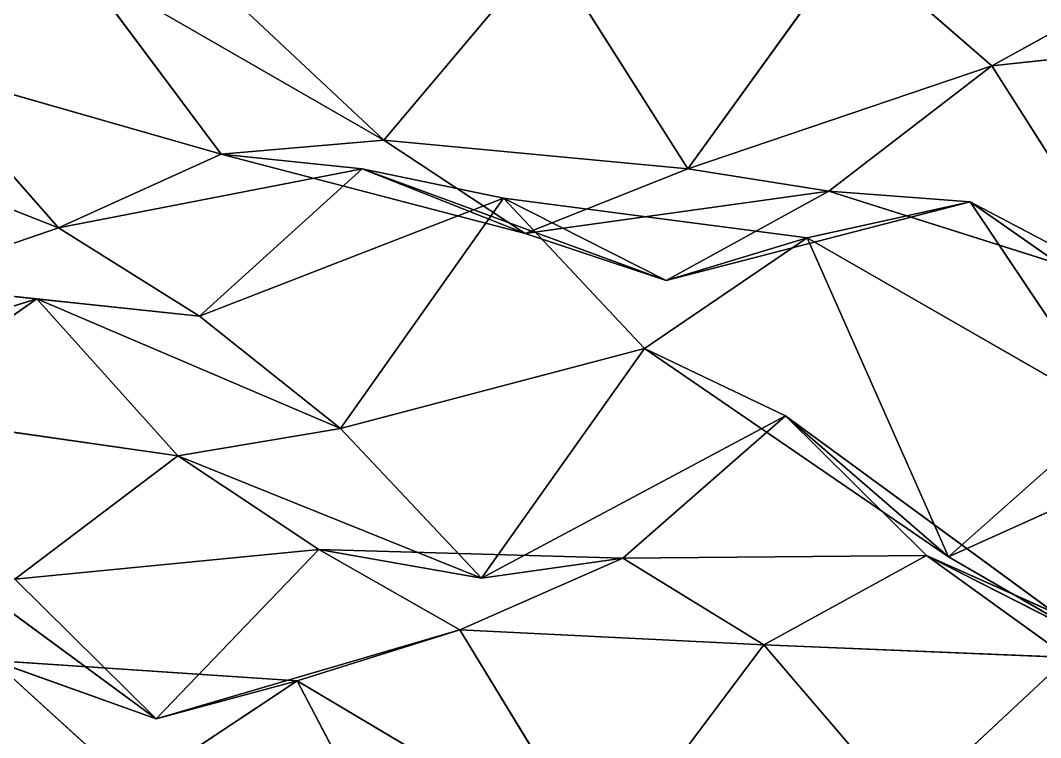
# Model space of a CAD drawing. Header units: metres. Extents: x -3703 to 431, y -1555 to 134.
# Drawn here: x -688.3 to -604.2, y -357.5 to -298.4 of the extents above; entities that cross this region are included whole.
import ezdxf

# ---------------------------------------------------------------- set-up
doc = ezdxf.new("R2010")
doc.units = ezdxf.units.M

msp = doc.modelspace()

# ---------------------------------------------------------------- linework, layer by layer
for p, q in [((-644.882, -292.35568, -2227.7483), (-658.29846, -308.31683, -2251.6748)), ((-658.29846, -308.31683, -2251.6748), (-644.882, -292.35568, -2227.7483)), ((-644.882, -292.35568, -2227.7483), (-633.2545, -310.68024, -2263.9775)), ((-633.2545, -310.68024, -2263.9775), (-644.882, -292.35568, -2227.7483)), ((-619.838, -292.0781, -2240.6416), (-633.2545, -310.68024, -2263.9775)), ((-633.2545, -310.68024, -2263.9775), (-619.838, -292.0781, -2240.6416)), ((-619.838, -292.0781, -2240.6416), (-608.2105, -302.19302, -2278.7065)), ((-608.2105, -302.19302, -2278.7065), (-619.838, -292.0781, -2240.6416)), ((-658.29846, -308.31683, -2251.6748), (-683.3424, -293.91074, -2242.0647)), ((-683.3424, -293.91074, -2242.0647), (-671.71484, -309.46292, -2278.9138)), ((-671.71484, -309.46292, -2278.9138), (-683.3424, -293.91074, -2242.0647)), ((-683.3424, -293.91074, -2242.0647), (-658.29846, -308.31683, -2251.6748)), ((-594.79407, -294.7945, -2252.8652), (-608.2105, -302.19302, -2278.7065)), ((-608.2105, -302.19302, -2278.7065), (-594.79407, -294.7945, -2252.8652)), ((-669.92596, -297.43158, -2213.782), (-658.29846, -308.31683, -2251.6748)), ((-658.29846, -308.31683, -2251.6748), (-669.92596, -297.43158, -2213.782)), ((-583.16656, -299.466, -2292.1475), (-608.2105, -302.19302, -2278.7065)), ((-608.2105, -302.19302, -2278.7065), (-583.16656, -299.466, -2292.1475)), ((-671.71484, -309.46292, -2278.9138), (-696.7588, -302.3028, -2267.6838)), ((-696.7588, -302.3028, -2267.6838), (-685.1313, -315.54764, -2305.0486)), ((-685.1313, -315.54764, -2305.0486), (-696.7588, -302.3028, -2267.6838)), ((-696.7588, -302.3028, -2267.6838), (-671.71484, -309.46292, -2278.9138)), ((-608.2105, -302.19302, -2278.7065), (-633.2545, -310.68024, -2263.9775)), ((-633.2545, -310.68024, -2263.9775), (-608.2105, -302.19302, -2278.7065)), ((-608.2105, -302.19302, -2278.7065), (-621.6269, -312.5259, -2303.8914)), ((-621.6269, -312.5259, -2303.8914), (-608.2105, -302.19302, -2278.7065)), ((-608.2105, -302.19302, -2278.7065), (-596.58295, -320.44458, -2314.952)), ((-596.58295, -320.44458, -2314.952), (-608.2105, -302.19302, -2278.7065)), ((-685.1313, -315.54764, -2305.0486), (-710.17523, -305.6851, -2294.4229)), ((-710.17523, -305.6851, -2294.4229), (-685.1313, -315.54764, -2305.0486)), ((-658.29846, -308.31683, -2251.6748), (-671.71484, -309.46292, -2278.9138)), ((-671.71484, -309.46292, -2278.9138), (-658.29846, -308.31683, -2251.6748)), ((-633.2545, -310.68024, -2263.9775), (-658.29846, -308.31683, -2251.6748)), ((-658.29846, -308.31683, -2251.6748), (-646.6709, -315.98953, -2290.2856)), ((-646.6709, -315.98953, -2290.2856), (-658.29846, -308.31683, -2251.6748)), ((-658.29846, -308.31683, -2251.6748), (-633.2545, -310.68024, -2263.9775)), ((-671.71484, -309.46292, -2278.9138), (-685.1313, -315.54764, -2305.0486)), ((-685.1313, -315.54764, -2305.0486), (-671.71484, -309.46292, -2278.9138)), ((-646.6709, -315.98953, -2290.2856), (-671.71484, -309.46292, -2278.9138)), ((-671.71484, -309.46292, -2278.9138), (-660.0873, -310.68585, -2318.967)), ((-660.0873, -310.68585, -2318.967), (-671.71484, -309.46292, -2278.9138)), ((-671.71484, -309.46292, -2278.9138), (-646.6709, -315.98953, -2290.2856)), ((-660.0873, -310.68585, -2318.967), (-685.1313, -315.54764, -2305.0486)), ((-685.1313, -315.54764, -2305.0486), (-660.0873, -310.68585, -2318.967)), ((-660.0873, -310.68585, -2318.967), (-673.50366, -322.79752, -2343.7542)), ((-673.50366, -322.79752, -2343.7542), (-660.0873, -310.68585, -2318.967)), ((-646.6709, -315.98953, -2290.2856), (-660.0873, -310.68585, -2318.967)), ((-635.04333, -319.86255, -2329.7463), (-660.0873, -310.68585, -2318.967)), ((-660.0873, -310.68585, -2318.967), (-646.6709, -315.98953, -2290.2856)), ((-660.0873, -310.68585, -2318.967), (-648.4597, -313.10324, -2358.7532)), ((-648.4597, -313.10324, -2358.7532), (-660.0873, -310.68585, -2318.967)), ((-660.0873, -310.68585, -2318.967), (-635.04333, -319.86255, -2329.7463)), ((-633.2545, -310.68024, -2263.9775), (-646.6709, -315.98953, -2290.2856)), ((-646.6709, -315.98953, -2290.2856), (-633.2545, -310.68024, -2263.9775)), ((-633.2545, -310.68024, -2263.9775), (-621.6269, -312.5259, -2303.8914)), ((-621.6269, -312.5259, -2303.8914), (-633.2545, -310.68024, -2263.9775)), ((-621.6269, -312.5259, -2303.8914), (-646.6709, -315.98953, -2290.2856)), ((-646.6709, -315.98953, -2290.2856), (-621.6269, -312.5259, -2303.8914)), ((-621.6269, -312.5259, -2303.8914), (-635.04333, -319.86255, -2329.7463)), ((-635.04333, -319.86255, -2329.7463), (-621.6269, -312.5259, -2303.8914)), ((-596.58295, -320.44458, -2314.952), (-621.6269, -312.5259, -2303.8914)), ((-621.6269, -312.5259, -2303.8914), (-609.9994, -313.3922, -2344.0242)), ((-609.9994, -313.3922, -2344.0242), (-621.6269, -312.5259, -2303.8914)), ((-621.6269, -312.5259, -2303.8914), (-596.58295, -320.44458, -2314.952)), ((-648.4597, -313.10324, -2358.7532), (-673.50366, -322.79752, -2343.7542)), ((-673.50366, -322.79752, -2343.7542), (-648.4597, -313.10324, -2358.7532)), ((-648.4597, -313.10324, -2358.7532), (-661.8761, -332.05432, -2382.011)), ((-661.8761, -332.05432, -2382.011), (-648.4597, -313.10324, -2358.7532)), ((-635.04333, -319.86255, -2329.7463), (-648.4597, -313.10324, -2358.7532)), ((-623.4158, -316.3682, -2370.8542), (-648.4597, -313.10324, -2358.7532)), ((-648.4597, -313.10324, -2358.7532), (-635.04333, -319.86255, -2329.7463)), ((-648.4597, -313.10324, -2358.7532), (-636.83215, -325.4627, -2396.3162)), ((-636.83215, -325.4627, -2396.3162), (-648.4597, -313.10324, -2358.7532)), ((-648.4597, -313.10324, -2358.7532), (-623.4158, -316.3682, -2370.8542)), ((-609.9994, -313.3922, -2344.0242), (-635.04333, -319.86255, -2329.7463)), ((-635.04333, -319.86255, -2329.7463), (-609.9994, -313.3922, -2344.0242)), ((-609.9994, -313.3922, -2344.0242), (-623.4158, -316.3682, -2370.8542)), ((-623.4158, -316.3682, -2370.8542), (-609.9994, -313.3922, -2344.0242)), ((-596.58295, -320.44458, -2314.952), (-609.9994, -313.3922, -2344.0242)), ((-584.95544, -330.89053, -2352.9426), (-609.9994, -313.3922, -2344.0242)), ((-609.9994, -313.3922, -2344.0242), (-596.58295, -320.44458, -2314.952)), ((-609.9994, -313.3922, -2344.0242), (-598.3718, -330.73917, -2380.4722)), ((-598.3718, -330.73917, -2380.4722), (-609.9994, -313.3922, -2344.0242)), ((-609.9994, -313.3922, -2344.0242), (-584.95544, -330.89053, -2352.9426)), ((-685.1313, -315.54764, -2305.0486), (-698.54767, -320.161, -2331.5125)), ((-698.54767, -320.161, -2331.5125), (-685.1313, -315.54764, -2305.0486)), ((-685.1313, -315.54764, -2305.0486), (-673.50366, -322.79752, -2343.7542)), ((-673.50366, -322.79752, -2343.7542), (-685.1313, -315.54764, -2305.0486)), ((-646.6709, -315.98953, -2290.2856), (-635.04333, -319.86255, -2329.7463)), ((-635.04333, -319.86255, -2329.7463), (-646.6709, -315.98953, -2290.2856)), ((-623.4158, -316.3682, -2370.8542), (-636.83215, -325.4627, -2396.3162)), ((-636.83215, -325.4627, -2396.3162), (-623.4158, -316.3682, -2370.8542)), ((-635.04333, -319.86255, -2329.7463), (-623.4158, -316.3682, -2370.8542)), ((-623.4158, -316.3682, -2370.8542), (-635.04333, -319.86255, -2329.7463)), ((-598.3718, -330.73917, -2380.4722), (-623.4158, -316.3682, -2370.8542)), ((-623.4158, -316.3682, -2370.8542), (-611.7882, -342.64288, -2405.306)), ((-611.7882, -342.64288, -2405.306), (-623.4158, -316.3682, -2370.8542)), ((-623.4158, -316.3682, -2370.8542), (-598.3718, -330.73917, -2380.4722)), ((-673.50366, -322.79752, -2343.7542), (-698.54767, -320.161, -2331.5125)), ((-698.54767, -320.161, -2331.5125), (-686.92004, -321.3947, -2371.5635)), ((-686.92004, -321.3947, -2371.5635), (-698.54767, -320.161, -2331.5125)), ((-698.54767, -320.161, -2331.5125), (-673.50366, -322.79752, -2343.7542)), ((-686.92004, -321.3947, -2371.5635), (-711.96405, -329.09787, -2357.0098)), ((-711.96405, -329.09787, -2357.0098), (-686.92004, -321.3947, -2371.5635)), ((-686.92004, -321.3947, -2371.5635), (-700.33655, -330.73535, -2396.9702)), ((-700.33655, -330.73535, -2396.9702), (-686.92004, -321.3947, -2371.5635)), ((-673.50366, -322.79752, -2343.7542), (-686.92004, -321.3947, -2371.5635)), ((-661.8761, -332.05432, -2382.011), (-686.92004, -321.3947, -2371.5635)), ((-686.92004, -321.3947, -2371.5635), (-673.50366, -322.79752, -2343.7542)), ((-686.92004, -321.3947, -2371.5635), (-675.29254, -334.30762, -2409.0027)), ((-675.29254, -334.30762, -2409.0027), (-686.92004, -321.3947, -2371.5635)), ((-686.92004, -321.3947, -2371.5635), (-661.8761, -332.05432, -2382.011)), ((-673.50366, -322.79752, -2343.7542), (-661.8761, -332.05432, -2382.011)), ((-661.8761, -332.05432, -2382.011), (-673.50366, -322.79752, -2343.7542)), ((-636.83215, -325.4627, -2396.3162), (-661.8761, -332.05432, -2382.011)), ((-661.8761, -332.05432, -2382.011), (-636.83215, -325.4627, -2396.3162)), ((-636.83215, -325.4627, -2396.3162), (-650.2486, -344.40262, -2419.5767)), ((-650.2486, -344.40262, -2419.5767), (-636.83215, -325.4627, -2396.3162)), ((-611.7882, -342.64288, -2405.306), (-636.83215, -325.4627, -2396.3162)), ((-636.83215, -325.4627, -2396.3162), (-625.2046, -331.01233, -2435.4019)), ((-625.2046, -331.01233, -2435.4019), (-636.83215, -325.4627, -2396.3162)), ((-636.83215, -325.4627, -2396.3162), (-611.7882, -342.64288, -2405.306)), ((-675.29254, -334.30762, -2409.0027), (-700.33655, -330.73535, -2396.9702)), ((-700.33655, -330.73535, -2396.9702), (-675.29254, -334.30762, -2409.0027)), ((-625.2046, -331.01233, -2435.4019), (-650.2486, -344.40262, -2419.5767)), ((-650.2486, -344.40262, -2419.5767), (-625.2046, -331.01233, -2435.4019)), ((-625.2046, -331.01233, -2435.4019), (-638.621, -342.7524, -2460.2722)), ((-638.621, -342.7524, -2460.2722), (-625.2046, -331.01233, -2435.4019)), ((-611.7882, -342.64288, -2405.306), (-625.2046, -331.01233, -2435.4019)), ((-600.16064, -349.35394, -2444.1318), (-625.2046, -331.01233, -2435.4019)), ((-625.2046, -331.01233, -2435.4019), (-611.7882, -342.64288, -2405.306)), ((-625.2046, -331.01233, -2435.4019), (-613.577, -342.51712, -2473.156)), ((-613.577, -342.51712, -2473.156), (-625.2046, -331.01233, -2435.4019)), ((-625.2046, -331.01233, -2435.4019), (-600.16064, -349.35394, -2444.1318)), ((-598.3718, -330.73917, -2380.4722), (-611.7882, -342.64288, -2405.306)), ((-611.7882, -342.64288, -2405.306), (-598.3718, -330.73917, -2380.4722)), ((-661.8761, -332.05432, -2382.011), (-675.29254, -334.30762, -2409.0027)), ((-675.29254, -334.30762, -2409.0027), (-661.8761, -332.05432, -2382.011)), ((-661.8761, -332.05432, -2382.011), (-650.2486, -344.40262, -2419.5767)), ((-650.2486, -344.40262, -2419.5767), (-661.8761, -332.05432, -2382.011)), ((-586.74426, -331.36874, -2420.658), (-611.7882, -342.64288, -2405.306)), ((-611.7882, -342.64288, -2405.306), (-586.74426, -331.36874, -2420.658)), ((-675.29254, -334.30762, -2409.0027), (-688.7089, -344.48123, -2434.2231)), ((-688.7089, -344.48123, -2434.2231), (-675.29254, -334.30762, -2409.0027)), ((-650.2486, -344.40262, -2419.5767), (-675.29254, -334.30762, -2409.0027)), ((-675.29254, -334.30762, -2409.0027), (-663.665, -342.04135, -2447.6)), ((-663.665, -342.04135, -2447.6), (-675.29254, -334.30762, -2409.0027)), ((-675.29254, -334.30762, -2409.0027), (-650.2486, -344.40262, -2419.5767)), ((-677.08136, -355.9891, -2471.9768), (-702.1253, -337.5648, -2463.2654)), ((-702.1253, -337.5648, -2463.2654), (-677.08136, -355.9891, -2471.9768)), ((-663.665, -342.04135, -2447.6), (-688.7089, -344.48123, -2434.2231)), ((-688.7089, -344.48123, -2434.2231), (-663.665, -342.04135, -2447.6)), ((-663.665, -342.04135, -2447.6), (-677.08136, -355.9891, -2471.9768)), ((-677.08136, -355.9891, -2471.9768), (-663.665, -342.04135, -2447.6)), ((-650.2486, -344.40262, -2419.5767), (-663.665, -342.04135, -2447.6)), ((-638.621, -342.7524, -2460.2722), (-663.665, -342.04135, -2447.6)), ((-663.665, -342.04135, -2447.6), (-650.2486, -344.40262, -2419.5767)), ((-663.665, -342.04135, -2447.6), (-652.03735, -348.65558, -2486.4478)), ((-652.03735, -348.65558, -2486.4478), (-663.665, -342.04135, -2447.6)), ((-663.665, -342.04135, -2447.6), (-638.621, -342.7524, -2460.2722)), ((-638.621, -342.7524, -2460.2722), (-652.03735, -348.65558, -2486.4478)), ((-652.03735, -348.65558, -2486.4478), (-638.621, -342.7524, -2460.2722)), ((-650.2486, -344.40262, -2419.5767), (-638.621, -342.7524, -2460.2722)), ((-638.621, -342.7524, -2460.2722), (-650.2486, -344.40262, -2419.5767)), ((-613.577, -342.51712, -2473.156), (-638.621, -342.7524, -2460.2722)), ((-638.621, -342.7524, -2460.2722), (-613.577, -342.51712, -2473.156)), ((-638.621, -342.7524, -2460.2722), (-626.9934, -349.87418, -2499.0063)), ((-626.9934, -349.87418, -2499.0063), (-638.621, -342.7524, -2460.2722)), ((-613.577, -342.51712, -2473.156), (-626.9934, -349.87418, -2499.0063)), ((-626.9934, -349.87418, -2499.0063), (-613.577, -342.51712, -2473.156)), ((-600.16064, -349.35394, -2444.1318), (-613.577, -342.51712, -2473.156)), ((-588.5331, -353.76538, -2483.4722), (-613.577, -342.51712, -2473.156)), ((-613.577, -342.51712, -2473.156), (-600.16064, -349.35394, -2444.1318)), ((-613.577, -342.51712, -2473.156), (-601.94946, -350.9164, -2511.6047)), ((-601.94946, -350.9164, -2511.6047), (-613.577, -342.51712, -2473.156)), ((-613.577, -342.51712, -2473.156), (-588.5331, -353.76538, -2483.4722)), ((-611.7882, -342.64288, -2405.306), (-600.16064, -349.35394, -2444.1318)), ((-600.16064, -349.35394, -2444.1318), (-611.7882, -342.64288, -2405.306)), ((-688.7089, -344.48123, -2434.2231), (-677.08136, -355.9891, -2471.9768)), ((-677.08136, -355.9891, -2471.9768), (-688.7089, -344.48123, -2434.2231)), ((-652.03735, -348.65558, -2486.4478), (-677.08136, -355.9891, -2471.9768)), ((-677.08136, -355.9891, -2471.9768), (-652.03735, -348.65558, -2486.4478)), ((-652.03735, -348.65558, -2486.4478), (-665.45386, -352.8525, -2513.0046)), ((-665.45386, -352.8525, -2513.0046), (-652.03735, -348.65558, -2486.4478)), ((-626.9934, -349.87418, -2499.0063), (-652.03735, -348.65558, -2486.4478)), ((-652.03735, -348.65558, -2486.4478), (-640.4099, -367.72495, -2522.5103)), ((-640.4099, -367.72495, -2522.5103), (-652.03735, -348.65558, -2486.4478)), ((-652.03735, -348.65558, -2486.4478), (-626.9934, -349.87418, -2499.0063)), ((-626.9934, -349.87418, -2499.0063), (-640.4099, -367.72495, -2522.5103)), ((-640.4099, -367.72495, -2522.5103), (-626.9934, -349.87418, -2499.0063)), ((-601.94946, -350.9164, -2511.6047), (-626.9934, -349.87418, -2499.0063)), ((-626.9934, -349.87418, -2499.0063), (-615.36597, -363.4573, -2536.2957)), ((-615.36597, -363.4573, -2536.2957), (-626.9934, -349.87418, -2499.0063)), ((-626.9934, -349.87418, -2499.0063), (-601.94946, -350.9164, -2511.6047)), ((-677.08136, -355.9891, -2471.9768), (-690.49786, -351.18567, -2500.5461)), ((-665.45386, -352.8525, -2513.0046), (-690.49786, -351.18567, -2500.5461)), ((-690.49786, -351.18567, -2500.5461), (-677.08136, -355.9891, -2471.9768)), ((-690.49786, -351.18567, -2500.5461), (-678.87024, -361.7373, -2538.5134)), ((-678.87024, -361.7373, -2538.5134), (-690.49786, -351.18567, -2500.5461)), ((-690.49786, -351.18567, -2500.5461), (-665.45386, -352.8525, -2513.0046)), ((-601.94946, -350.9164, -2511.6047), (-615.36597, -363.4573, -2536.2957)), ((-665.45386, -352.8525, -2513.0046), (-678.87024, -361.7373, -2538.5134)), ((-678.87024, -361.7373, -2538.5134), (-665.45386, -352.8525, -2513.0046)), ((-677.08136, -355.9891, -2471.9768), (-665.45386, -352.8525, -2513.0046)), ((-665.45386, -352.8525, -2513.0046), (-677.08136, -355.9891, -2471.9768)), ((-640.4099, -367.72495, -2522.5103), (-665.45386, -352.8525, -2513.0046)), ((-665.45386, -352.8525, -2513.0046), (-653.8263, -374.99518, -2548.3801)), ((-653.8263, -374.99518, -2548.3801), (-665.45386, -352.8525, -2513.0046)), ((-665.45386, -352.8525, -2513.0046), (-640.4099, -367.72495, -2522.5103))]:
    msp.add_line(p, q)
for points in [[(-658.29846, -308.31683, -2251.6748), (-669.92596, -297.43158, -2213.782), (-644.882, -292.35568, -2227.7483), (-644.8819, -292.3556, -2227.7483)], [(-644.882, -292.35568, -2227.7483), (-633.2545, -310.68024, -2263.9775), (-658.29846, -308.31683, -2251.6748), (-658.29834, -308.31674, -2251.6748)], [(-633.2545, -310.68024, -2263.9775), (-644.882, -292.35568, -2227.7483), (-619.838, -292.0781, -2240.6416), (-619.8379, -292.078, -2240.6416)], [(-619.838, -292.0781, -2240.6416), (-608.2105, -302.19302, -2278.7065), (-633.2545, -310.68024, -2263.9775), (-633.2544, -310.68015, -2263.9775)], [(-608.2105, -302.19302, -2278.7065), (-619.838, -292.0781, -2240.6416), (-594.79407, -294.7945, -2252.8652), (-594.79395, -294.7944, -2252.8652)], [(-696.7588, -302.3028, -2267.6838), (-708.38635, -294.8686, -2229.0193), (-683.3424, -293.91074, -2242.0647), (-683.3423, -293.91064, -2242.0647)], [(-683.3424, -293.91074, -2242.0647), (-671.71484, -309.46292, -2278.9138), (-696.7588, -302.3028, -2267.6838), (-696.75867, -302.3027, -2267.6838)], [(-669.92596, -297.43158, -2213.782), (-658.29846, -308.31683, -2251.6748), (-683.3424, -293.91074, -2242.0647), (-683.3423, -293.91064, -2242.0647)], [(-671.71484, -309.46292, -2278.9138), (-683.3424, -293.91074, -2242.0647), (-658.29846, -308.31683, -2251.6748), (-658.29834, -308.31674, -2251.6748)], [(-594.79407, -294.7945, -2252.8652), (-583.16656, -299.466, -2292.1475), (-608.2105, -302.19302, -2278.7065), (-608.2104, -302.19293, -2278.7065)], [(-596.58295, -320.44458, -2314.952), (-608.2105, -302.19302, -2278.7065), (-583.16656, -299.466, -2292.1475), (-583.16644, -299.4659, -2292.1475)], [(-696.7588, -302.3028, -2267.6838), (-685.1313, -315.54764, -2305.0486), (-710.17523, -305.6851, -2294.4229), (-710.1751, -305.685, -2294.4229)], [(-685.1313, -315.54764, -2305.0486), (-696.7588, -302.3028, -2267.6838), (-671.71484, -309.46292, -2278.9138), (-671.7147, -309.46283, -2278.9138)], [(-621.6269, -312.5259, -2303.8914), (-633.2545, -310.68024, -2263.9775), (-608.2105, -302.19302, -2278.7065), (-608.2104, -302.19293, -2278.7065)], [(-608.2105, -302.19302, -2278.7065), (-596.58295, -320.44458, -2314.952), (-621.6269, -312.5259, -2303.8914), (-621.6268, -312.52582, -2303.8914)], [(-698.54767, -320.161, -2331.5125), (-710.17523, -305.6851, -2294.4229), (-685.1313, -315.54764, -2305.0486), (-685.13116, -315.54755, -2305.0486)], [(-658.29846, -308.31683, -2251.6748), (-646.6709, -315.98953, -2290.2856), (-671.71484, -309.46292, -2278.9138), (-671.7147, -309.46283, -2278.9138)], [(-646.6709, -315.98953, -2290.2856), (-658.29846, -308.31683, -2251.6748), (-633.2545, -310.68024, -2263.9775), (-633.2544, -310.68015, -2263.9775)], [(-671.71484, -309.46292, -2278.9138), (-660.0873, -310.68585, -2318.967), (-685.1313, -315.54764, -2305.0486), (-685.13116, -315.54755, -2305.0486)], [(-660.0873, -310.68585, -2318.967), (-671.71484, -309.46292, -2278.9138), (-646.6709, -315.98953, -2290.2856), (-646.6708, -315.98944, -2290.2856)], [(-673.50366, -322.79752, -2343.7542), (-685.1313, -315.54764, -2305.0486), (-660.0873, -310.68585, -2318.967), (-660.08716, -310.68576, -2318.967)], [(-660.0873, -310.68585, -2318.967), (-648.4597, -313.10324, -2358.7532), (-673.50366, -322.79752, -2343.7542), (-673.50354, -322.79742, -2343.7542)], [(-646.6709, -315.98953, -2290.2856), (-635.04333, -319.86255, -2329.7463), (-660.0873, -310.68585, -2318.967), (-660.08716, -310.68576, -2318.967)], [(-648.4597, -313.10324, -2358.7532), (-660.0873, -310.68585, -2318.967), (-635.04333, -319.86255, -2329.7463), (-635.0432, -319.86246, -2329.7463)], [(-633.2545, -310.68024, -2263.9775), (-621.6269, -312.5259, -2303.8914), (-646.6709, -315.98953, -2290.2856), (-646.6708, -315.98944, -2290.2856)], [(-635.04333, -319.86255, -2329.7463), (-646.6709, -315.98953, -2290.2856), (-621.6269, -312.5259, -2303.8914), (-621.6268, -312.52582, -2303.8914)], [(-621.6269, -312.5259, -2303.8914), (-609.9994, -313.3922, -2344.0242), (-635.04333, -319.86255, -2329.7463), (-635.0432, -319.86246, -2329.7463)], [(-609.9994, -313.3922, -2344.0242), (-621.6269, -312.5259, -2303.8914), (-596.58295, -320.44458, -2314.952), (-596.5828, -320.4445, -2314.952)], [(-661.8761, -332.05432, -2382.011), (-673.50366, -322.79752, -2343.7542), (-648.4597, -313.10324, -2358.7532), (-648.4596, -313.10315, -2358.7532)], [(-648.4597, -313.10324, -2358.7532), (-636.83215, -325.4627, -2396.3162), (-661.8761, -332.05432, -2382.011), (-661.876, -332.05423, -2382.011)], [(-635.04333, -319.86255, -2329.7463), (-623.4158, -316.3682, -2370.8542), (-648.4597, -313.10324, -2358.7532), (-648.4596, -313.10315, -2358.7532)], [(-636.83215, -325.4627, -2396.3162), (-648.4597, -313.10324, -2358.7532), (-623.4158, -316.3682, -2370.8542), (-623.41565, -316.3681, -2370.8542)], [(-623.4158, -316.3682, -2370.8542), (-635.04333, -319.86255, -2329.7463), (-609.9994, -313.3922, -2344.0242), (-609.99927, -313.39212, -2344.0242)], [(-609.9994, -313.3922, -2344.0242), (-598.3718, -330.73917, -2380.4722), (-623.4158, -316.3682, -2370.8542), (-623.41565, -316.3681, -2370.8542)], [(-596.58295, -320.44458, -2314.952), (-584.95544, -330.89053, -2352.9426), (-609.9994, -313.3922, -2344.0242), (-609.99927, -313.39212, -2344.0242)], [(-598.3718, -330.73917, -2380.4722), (-609.9994, -313.3922, -2344.0242), (-584.95544, -330.89053, -2352.9426), (-584.9553, -330.89044, -2352.9426)], [(-685.1313, -315.54764, -2305.0486), (-673.50366, -322.79752, -2343.7542), (-698.54767, -320.161, -2331.5125), (-698.54755, -320.16092, -2331.5125)], [(-623.4158, -316.3682, -2370.8542), (-611.7882, -342.64288, -2405.306), (-636.83215, -325.4627, -2396.3162), (-636.83203, -325.46262, -2396.3162)], [(-611.7882, -342.64288, -2405.306), (-623.4158, -316.3682, -2370.8542), (-598.3718, -330.73917, -2380.4722), (-598.3717, -330.73907, -2380.4722)], [(-698.54767, -320.161, -2331.5125), (-686.92004, -321.3947, -2371.5635), (-711.96405, -329.09787, -2357.0098), (-711.9639, -329.09778, -2357.0098)], [(-686.92004, -321.3947, -2371.5635), (-698.54767, -320.161, -2331.5125), (-673.50366, -322.79752, -2343.7542), (-673.50354, -322.79742, -2343.7542)], [(-700.33655, -330.73535, -2396.9702), (-711.96405, -329.09787, -2357.0098), (-686.92004, -321.3947, -2371.5635), (-686.9199, -321.39462, -2371.5635)], [(-686.92004, -321.3947, -2371.5635), (-675.29254, -334.30762, -2409.0027), (-700.33655, -330.73535, -2396.9702), (-700.3364, -330.73526, -2396.9702)], [(-673.50366, -322.79752, -2343.7542), (-661.8761, -332.05432, -2382.011), (-686.92004, -321.3947, -2371.5635), (-686.9199, -321.39462, -2371.5635)], [(-675.29254, -334.30762, -2409.0027), (-686.92004, -321.3947, -2371.5635), (-661.8761, -332.05432, -2382.011), (-661.876, -332.05423, -2382.011)], [(-650.2486, -344.40262, -2419.5767), (-661.8761, -332.05432, -2382.011), (-636.83215, -325.4627, -2396.3162), (-636.83203, -325.46262, -2396.3162)], [(-636.83215, -325.4627, -2396.3162), (-625.2046, -331.01233, -2435.4019), (-650.2486, -344.40262, -2419.5767), (-650.2485, -344.40253, -2419.5767)], [(-625.2046, -331.01233, -2435.4019), (-636.83215, -325.4627, -2396.3162), (-611.7882, -342.64288, -2405.306), (-611.7881, -342.6428, -2405.306)], [(-688.7089, -344.48123, -2434.2231), (-700.33655, -330.73535, -2396.9702), (-675.29254, -334.30762, -2409.0027), (-675.2924, -334.30753, -2409.0027)], [(-638.621, -342.7524, -2460.2722), (-650.2486, -344.40262, -2419.5767), (-625.2046, -331.01233, -2435.4019), (-625.20447, -331.01224, -2435.4019)], [(-625.2046, -331.01233, -2435.4019), (-613.577, -342.51712, -2473.156), (-638.621, -342.7524, -2460.2722), (-638.62085, -342.75232, -2460.2722)], [(-611.7882, -342.64288, -2405.306), (-600.16064, -349.35394, -2444.1318), (-625.2046, -331.01233, -2435.4019), (-625.20447, -331.01224, -2435.4019)], [(-613.577, -342.51712, -2473.156), (-625.2046, -331.01233, -2435.4019), (-600.16064, -349.35394, -2444.1318), (-600.1605, -349.35385, -2444.1318)], [(-598.3718, -330.73917, -2380.4722), (-586.74426, -331.36874, -2420.658), (-611.7882, -342.64288, -2405.306), (-611.7881, -342.6428, -2405.306)], [(-661.8761, -332.05432, -2382.011), (-650.2486, -344.40262, -2419.5767), (-675.29254, -334.30762, -2409.0027), (-675.2924, -334.30753, -2409.0027)], [(-600.16064, -349.35394, -2444.1318), (-611.7882, -342.64288, -2405.306), (-586.74426, -331.36874, -2420.658), (-586.74414, -331.36865, -2420.658)], [(-675.29254, -334.30762, -2409.0027), (-663.665, -342.04135, -2447.6), (-688.7089, -344.48123, -2434.2231), (-688.7088, -344.48114, -2434.2231)], [(-663.665, -342.04135, -2447.6), (-675.29254, -334.30762, -2409.0027), (-650.2486, -344.40262, -2419.5767), (-650.2485, -344.40253, -2419.5767)], [(-688.7089, -344.48123, -2434.2231), (-677.08136, -355.9891, -2471.9768), (-702.1253, -337.5648, -2463.2654), (-702.1252, -337.5647, -2463.2654)], [(-690.49786, -351.18567, -2500.5461), (-702.1253, -337.5648, -2463.2654), (-677.08136, -355.9891, -2471.9768), (-677.08124, -355.989, -2471.9768)], [(-677.08136, -355.9891, -2471.9768), (-688.7089, -344.48123, -2434.2231), (-663.665, -342.04135, -2447.6), (-663.66486, -342.04126, -2447.6)], [(-663.665, -342.04135, -2447.6), (-652.03735, -348.65558, -2486.4478), (-677.08136, -355.9891, -2471.9768), (-677.08124, -355.989, -2471.9768)], [(-650.2486, -344.40262, -2419.5767), (-638.621, -342.7524, -2460.2722), (-663.665, -342.04135, -2447.6), (-663.66486, -342.04126, -2447.6)], [(-652.03735, -348.65558, -2486.4478), (-663.665, -342.04135, -2447.6), (-638.621, -342.7524, -2460.2722), (-638.62085, -342.75232, -2460.2722)], [(-638.621, -342.7524, -2460.2722), (-626.9934, -349.87418, -2499.0063), (-652.03735, -348.65558, -2486.4478), (-652.03723, -348.6555, -2486.4478)], [(-626.9934, -349.87418, -2499.0063), (-638.621, -342.7524, -2460.2722), (-613.577, -342.51712, -2473.156), (-613.5769, -342.51703, -2473.156)], [(-613.577, -342.51712, -2473.156), (-601.94946, -350.9164, -2511.6047), (-626.9934, -349.87418, -2499.0063), (-626.9933, -349.87408, -2499.0063)], [(-600.16064, -349.35394, -2444.1318), (-588.5331, -353.76538, -2483.4722), (-613.577, -342.51712, -2473.156), (-613.5769, -342.51703, -2473.156)], [(-601.94946, -350.9164, -2511.6047), (-613.577, -342.51712, -2473.156), (-588.5331, -353.76538, -2483.4722), (-588.53296, -353.7653, -2483.4722)], [(-665.45386, -352.8525, -2513.0046), (-677.08136, -355.9891, -2471.9768), (-652.03735, -348.65558, -2486.4478), (-652.03723, -348.6555, -2486.4478)], [(-652.03735, -348.65558, -2486.4478), (-640.4099, -367.72495, -2522.5103), (-665.45386, -352.8525, -2513.0046), (-665.45374, -352.85242, -2513.0046)], [(-640.4099, -367.72495, -2522.5103), (-652.03735, -348.65558, -2486.4478), (-626.9934, -349.87418, -2499.0063), (-626.9933, -349.87408, -2499.0063)], [(-626.9934, -349.87418, -2499.0063), (-615.36597, -363.4573, -2536.2957), (-640.4099, -367.72495, -2522.5103), (-640.4098, -367.72485, -2522.5103)], [(-615.36597, -363.4573, -2536.2957), (-626.9934, -349.87418, -2499.0063), (-601.94946, -350.9164, -2511.6047), (-601.94934, -350.91632, -2511.6047)], [(-690.49786, -351.18567, -2500.5461), (-678.87024, -361.7373, -2538.5134), (-703.91425, -354.68295, -2527.2598), (-703.9141, -354.68286, -2527.2598)], [(-677.08136, -355.9891, -2471.9768), (-665.45386, -352.8525, -2513.0046), (-690.49786, -351.18567, -2500.5461), (-690.49774, -351.18558, -2500.5461)], [(-678.87024, -361.7373, -2538.5134), (-690.49786, -351.18567, -2500.5461), (-665.45386, -352.8525, -2513.0046), (-665.45374, -352.85242, -2513.0046)], [(-665.45386, -352.8525, -2513.0046), (-653.8263, -374.99518, -2548.3801), (-678.87024, -361.7373, -2538.5134), (-678.8701, -361.7372, -2538.5134)], [(-653.8263, -374.99518, -2548.3801), (-665.45386, -352.8525, -2513.0046), (-640.4099, -367.72495, -2522.5103), (-640.4098, -367.72485, -2522.5103)], [(-692.2866, -364.92862, -2565.2952), (-703.91425, -354.68295, -2527.2598), (-678.87024, -361.7373, -2538.5134), (-678.8701, -361.7372, -2538.5134)]]:
    msp.add_3dface(points)

doc.saveas('drawing.dxf')
